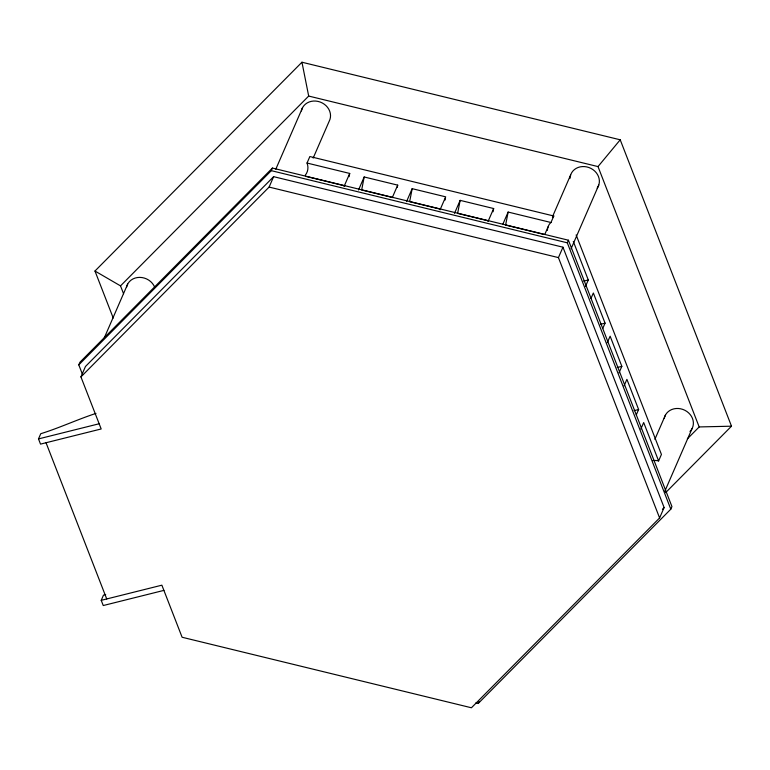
<?xml version="1.0" encoding="UTF-8"?>
<svg xmlns="http://www.w3.org/2000/svg" width="770" height="770" viewBox="0 0 770 770"><rect width="100%" height="100%" fill="white"/><g stroke="black" fill="none" stroke-linecap="round" stroke-linejoin="round"><path stroke-width="1.16" d="M349.089 176.696L349.715 173.442L307.028 163.038A14.957 13.167 23.5 0 1 305.295 175.175M397.281 187.312L397.705 185.137L364.181 176.975L361.669 189.969L392.873 197.572M440.026 209.844L445.686 196.841L412.171 188.669L409.659 201.663L439.708 208.988M445.05 200.084L445.474 197.919M493.041 211.779L493.666 208.535L460.152 200.364L457.64 213.357L487.689 220.682M307.028 163.038L309.858 156.541L553.784 216.004L550.964 222.501L508.133 212.058L505.621 225.052L543.822 234.369M163.894 590.388L103.247 605.538L101.226 600.331L161.873 585.181L182.105 637.252L471.433 707.774L659.601 517.95L664.125 507.546L562.957 247.199L273.629 176.667L85.46 366.491L80.937 376.896L101.178 428.967L40.521 444.117L38.5 438.91L40.762 433.712C59.483 427.899 77.327 419.515 95.981 413.394M82.659 374.836L78.781 364.865L79.916 362.266L272.426 168.062L568.433 240.211L671.941 506.583L670.805 509.182L478.295 703.385L475.966 702.818M104.268 337.914L127.676 284.072M78.781 364.865L271.29 170.661L272.426 168.062M275.785 169.236L302.533 107.704M80.937 376.896L269.105 187.072L273.629 176.667M101.226 600.331L103.478 595.133L105.692 594.575M313.169 158.081L329.185 121.246A14.957 13.167 23.5 0 0 320.233 102.054A14.957 13.167 23.5 0 0 301.397 110.947M344.065 186.446L349.715 173.442M358.531 189.969L364.181 176.975M392.517 197.062L397.705 185.137M406.512 201.673L412.171 188.669M454.493 213.367L460.152 200.364M488.016 221.539L493.666 208.535M502.954 223.983L508.133 212.058M544.746 234.513L548.038 226.929M552.754 216.101L570.657 174.925M659.601 517.95L558.433 257.603L562.957 247.199M670.805 509.182L567.307 242.82L568.433 240.211M571.051 248.825L598.762 185.098M585.46 286.478L588.29 279.982L573.313 241.443M590.994 298.413L593.352 292.995L605.066 323.159L602.708 328.578M607.299 342.679L610.129 336.172L621.842 366.337L619.022 372.834M478.295 703.385L479.046 701.653M624.075 385.857L626.905 379.35L638.619 409.515L636.27 414.924M640.852 429.025L643.682 422.528L658.61 460.941A14.957 13.167 23.5 0 0 652.873 460.585M654.875 439.333L665.386 415.155M658.61 460.941L661.43 454.444L576.143 234.937M664.799 491.327L692.028 428.697M687.36 438.852L699.179 426.936L598.011 166.59L620.216 139.803L301.956 62.226L94.97 271.03L113.228 318.02M552.446 217.381L553.784 216.004M550.964 222.501L549.616 223.877A14.957 13.167 23.5 0 0 547.412 230.336M123.556 293.707L120.515 285.882L308.683 96.058L301.956 62.226M665.607 492.665L731.5 426.195L620.216 139.803M662.441 509.249L664.125 507.546M583.699 281.127L588.29 279.982M38.5 438.91L99.147 423.76M600.475 324.305L605.066 323.159M617.251 367.483L621.842 366.337M634.028 410.66L638.619 409.515M699.179 426.936L731.5 426.195M308.683 96.058L598.011 166.59M305.671 176.32L344.902 185.878M271.29 170.661L567.307 242.82M269.105 187.072L558.433 257.603M94.97 271.03L120.515 285.882M46.036 442.74L106.732 598.954M126.53 287.316A14.957 13.167 23.5 0 1 139.678 277.383A14.957 13.167 23.5 0 1 154.78 287.403M570.031 178.322A14.957 13.167 23.5 0 1 588.963 167.542A14.957 13.167 23.5 0 1 597.174 188.149M664.24 418.399A14.957 13.167 23.5 0 1 684.876 410.285A14.957 13.167 23.5 0 1 689.978 431.479"/></g></svg>
